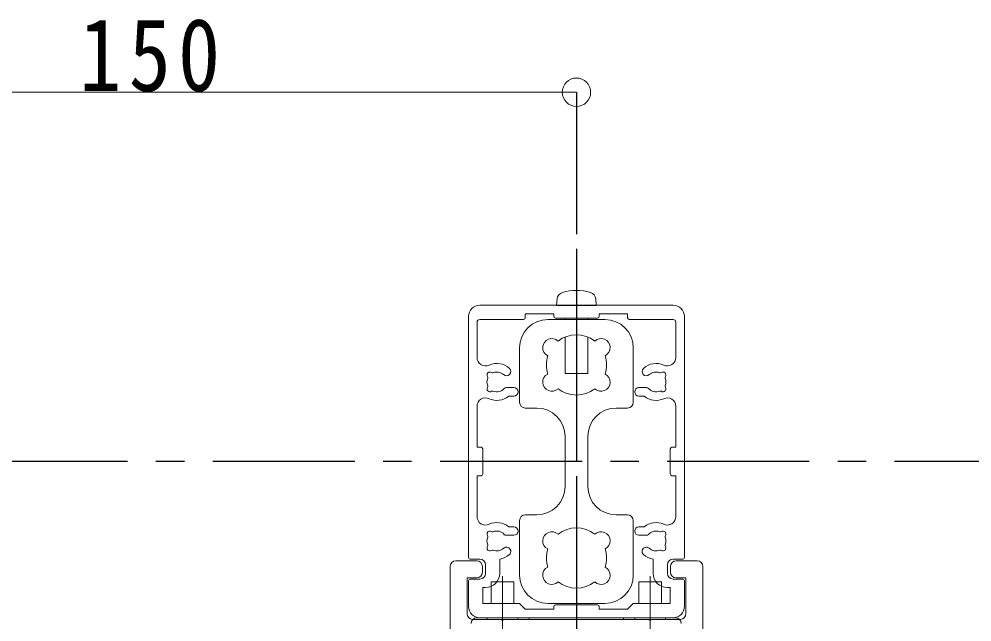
# Model space of a CAD drawing. Units: millimetres at full size, sheet at 1:5; details may follow other scales. Extents: x -1050 to 1050, y -742 to 742.
# Drawn here: x -100.1 to 67.6, y -280 to -173.9 of the extents above; entities that cross this region are included whole.
import ezdxf

# ---------------------------------------------------------------- set-up
doc = ezdxf.new("R2010")
doc.units = ezdxf.units.MM
doc.header["$LTSCALE"] = 5
doc.linetypes.add('CHAIN1', pattern=[8, 5, -1, 1, -1])
doc.layers.add('0-0_通り芯', color=7, linetype='CHAIN1')
for name, color, linetype, lineweight in [('0-3_寸法', 54, 'Continuous', 20), ('0-4_手摺部材', 92, 'Continuous', 20), ('0-A_支柱', 6, 'Continuous', 20), ('0-B_足元', 4, 'Continuous', 20)]:
    doc.layers.add(name, color=color, linetype=linetype, lineweight=lineweight)
doc.styles.add('ＭＳ ゴシック', font='')
doc.styles.get('ＭＳ ゴシック').set_extended_font_data('MS Gothic')

# ---------------------------------------------------------------- blocks, each defined once
blk = doc.blocks.new('dimension_origin')
at = {"color": 0, "linetype": 'Continuous', "lineweight": -2}
blk.add_circle((0, 0), 1.25, dxfattribs=at)

msp = doc.modelspace()

# ---------------------------------------------------------------- linework, layer by layer
at = {"layer": '0-0_通り芯'}
for p, q in [((-1.98, -186.793), (-1.98, -354.61)), ((-1.98, -214.355), (-1.98, -354.61)), ((959.011, -251.793), (-177.305, -251.793))]:
    msp.add_line(p, q, dxfattribs=at)
at = {"layer": '0-0_通り芯', "linetype": 'Continuous'}
msp.add_line((-5.48, -224.293), (1.52, -224.293), dxfattribs=at)
at = {"layer": '0-3_寸法'}
msp.add_line((-151.98, -186.793), (-1.98, -186.793), dxfattribs=at)
at = {"layer": '0-4_手摺部材'}
for p, q in [((-23.23, -269.293), (-19.53, -269.293)), ((19.27, -269.293), (15.57, -269.293)), ((-24.23, -281.793), (-24.23, -270.293)), ((-18.53, -270.293), (-18.53, -271.293)), ((14.57, -270.293), (14.57, -271.293)), ((20.27, -281.793), (20.27, -270.293)), ((-19.53, -272.293), (-21.23, -272.293)), ((-21.23, -272.293), (-21.23, -278.593)), ((-16.98, -272.993), (-12.98, -272.993)), ((-16.98, -276.793), (-16.98, -272.993)), ((-12.98, -272.993), (-12.98, -276.793)), ((9.02, -272.993), (13.02, -272.993)), ((9.02, -276.793), (9.02, -272.993)), ((13.02, -272.993), (13.02, -276.793)), ((15.57, -272.293), (17.27, -272.293)), ((17.27, -272.293), (17.27, -278.593)), ((-20.23, -279.593), (16.27, -279.593)), ((-17.721, -279.293), (-19.521, -279.293)), ((-17.721, -279.293), (-17.721, -279.593)), ((-17.721, -279.593), (-15.221, -279.593)), ((-15.021, -279.793), (-15.221, -279.593)), ((-15.021, -279.793), (-14.821, -279.593)), ((-14.821, -279.593), (-12.321, -279.593)), ((-12.321, -279.293), (-10.321, -279.293)), ((-12.321, -279.593), (-12.321, -279.293)), ((-10.321, -279.293), (-10.321, -279.593)), ((-10.321, -279.593), (6.279, -279.593)), ((6.279, -279.293), (6.279, -279.593)), ((8.279, -279.293), (6.279, -279.293)), ((8.279, -279.593), (8.279, -279.293)), ((10.779, -279.593), (8.279, -279.593)), ((10.979, -279.793), (10.779, -279.593)), ((10.979, -279.793), (11.179, -279.593)), ((13.679, -279.593), (11.179, -279.593)), ((13.679, -279.293), (13.679, -279.593)), ((13.679, -279.293), (15.479, -279.293))]:
    msp.add_line(p, q, dxfattribs=at)
at = {"layer": '0-4_手摺部材', "linetype": 'CHAIN1'}
for p, q in [((-14.98, -271.993), (-14.98, -284.593)), ((11.02, -271.993), (11.02, -284.593))]:
    msp.add_line(p, q, dxfattribs=at)
at = {"layer": '0-4_手摺部材'}
for centre, start, end in [((-23.23, -270.293), 90, 180), ((-19.53, -270.293), 0, 90), ((15.57, -270.293), 90, 180), ((19.27, -270.293), 0, 90), ((-19.53, -271.293), 270, 360), ((15.57, -271.293), 180, 270), ((-20.23, -278.593), 180, 270), ((-19.521, -280.293), 90, 180), ((15.479, -280.293), 0, 90), ((16.27, -278.593), 270, 360)]:
    msp.add_arc(centre, 1, start, end, dxfattribs=at)
at = {"layer": '0-A_支柱'}
for p, q in [((15.02, -224.293), (-18.98, -224.293)), ((-5.382, -223.174), (-5.48, -224.293)), ((1.422, -223.174), (1.52, -224.293)), ((-20.98, -226.293), (-20.98, -268.693)), ((-5.98, -225.793), (-5.98, -226.243)), ((2.02, -225.793), (2.02, -226.243)), ((2.02, -225.793), (7.02, -225.793)), ((7.02, -226.493), (7.02, -225.793)), ((17.02, -268.693), (17.02, -226.293)), ((-19.48, -233.485), (-19.48, -227.293)), ((-11.28, -226.793), (-18.98, -226.793)), ((-5.68, -226.543), (1.72, -226.543)), ((-3.98, -226.543), (-3.98, -226.793)), ((0.02, -226.793), (0.02, -226.543)), ((7.32, -226.793), (15.02, -226.793)), ((15.52, -233.485), (15.52, -227.293)), ((-14.303, -238.793), (-12.98, -238.793)), ((10.343, -238.793), (9.02, -238.793)), ((-13.903, -240.293), (-12.98, -240.293)), ((9.943, -240.293), (9.02, -240.293)), ((-19.48, -249.293), (-19.48, -242.101)), ((15.52, -249.293), (15.52, -242.101)), ((-19.48, -249.293), (-18.78, -249.293)), ((-18.48, -249.593), (-18.48, -253.993)), ((14.52, -249.593), (14.52, -253.993)), ((15.52, -249.293), (14.82, -249.293)), ((-19.48, -254.293), (-18.78, -254.293)), ((-19.48, -261.485), (-19.48, -254.293)), ((15.52, -254.293), (14.82, -254.293)), ((15.52, -261.485), (15.52, -254.293)), ((-13.903, -263.293), (-12.98, -263.293)), ((9.943, -263.293), (9.02, -263.293)), ((-14.303, -264.793), (-12.98, -264.793)), ((10.343, -264.793), (9.02, -264.793)), ((-18.98, -268.993), (-20.68, -268.993)), ((-17.98, -271.493), (-17.98, -269.993)), ((-15.48, -271.493), (-15.48, -269.004)), ((11.52, -271.493), (11.52, -269.004)), ((14.02, -271.493), (14.02, -269.993)), ((15.02, -268.993), (16.72, -268.993)), ((-20.98, -272.793), (-20.98, -277.293)), ((-20.68, -272.493), (-18.98, -272.493)), ((16.72, -272.493), (15.02, -272.493)), ((17.02, -277.293), (17.02, -272.793)), ((-18.48, -273.993), (-17.98, -273.993)), ((-18.48, -276.793), (-18.48, -273.993)), ((14.52, -273.993), (14.02, -273.993)), ((14.52, -276.793), (14.52, -273.993)), ((-18.48, -276.793), (-11.98, -276.793)), ((-10.98, -277.793), (-11.98, -276.793)), ((-10.98, -277.793), (-5.98, -277.793)), ((-5.98, -277.793), (-5.98, -277.343)), ((-5.68, -277.043), (1.72, -277.043)), ((2.02, -277.793), (2.02, -277.343)), ((2.02, -277.793), (7.02, -277.793)), ((7.02, -277.793), (8.02, -276.793)), ((14.52, -276.793), (8.02, -276.793)), ((-18.98, -279.293), (15.02, -279.293))]:
    msp.add_line(p, q, dxfattribs=at)
for points in [[(-10.98, -226.493), (-10.98, -225.793), (-5.98, -225.793)], [(-3.98, -229.885), (-3.98, -236.293), (0.02, -236.293), (0.02, -229.885)]]:
    msp.add_lwpolyline(points, dxfattribs=at)
for centre, radius, start, end in [((-4.087, -223.287), 1.3, 105.88085, 175), ((-1.98, -230.693), 9, 74.11915, 105.88085), ((0.127, -223.287), 1.3, 5, 74.11915), ((-18.98, -226.293), 2, 90, 180), ((15.02, -226.293), 2, 0, 90), ((-5.68, -226.243), 0.3, 180, 270), ((1.72, -226.243), 0.3, 270, 360), ((-18.98, -227.293), 0.5, 90, 180), ((-11.28, -226.493), 0.3, 270, 360), ((7.32, -226.493), 0.3, 180, 270), ((15.02, -227.293), 0.5, 0, 90), ((-17.98, -233.485), 1.5, 180, 294.90106), ((-15.98, -237.793), 3.25, 47.4576, 114.90106), ((12.02, -237.793), 3.25, 65.09894, 132.5424), ((14.02, -233.485), 1.5, 245.09894, 360), ((-17.217, -236.555), 0.5, 55.28656, 214.71344), ((-16.762, -235.898), 0.3, 235.28656, 292.4201), ((-15.98, -237.793), 1.75, 47.4576, 112.4201), ((-14.29, -235.951), 0.75, 227.4576, 47.4576), ((10.33, -235.951), 0.75, 132.5424, 312.5424), ((12.02, -237.793), 1.75, 67.5799, 132.5424), ((12.802, -235.898), 0.3, 247.5799, 304.71344), ((13.257, -236.555), 0.5, 325.28656, 124.71344), ((-15.98, -237.793), 1.75, 157.5799, 202.4201), ((-17.875, -237.011), 0.3, 337.5799, 34.71344), ((13.915, -237.011), 0.3, 145.28656, 202.4201), ((12.02, -237.793), 1.75, 337.5799, 22.4201), ((-17.217, -239.03), 0.5, 145.28656, 304.71344), ((-17.875, -238.575), 0.3, 325.28656, 22.4201), ((-16.762, -239.688), 0.3, 67.5799, 124.71344), ((-15.98, -237.793), 1.75, 247.5799, 318.18969), ((-14.303, -239.293), 0.5, 90, 138.18969), ((-12.98, -239.543), 0.75, 270, 90), ((9.02, -239.543), 0.75, 90, 270), ((10.343, -239.293), 0.5, 41.81031, 90), ((12.02, -237.793), 1.75, 221.81031, 292.4201), ((12.802, -239.688), 0.3, 55.28656, 112.4201), ((13.257, -239.03), 0.5, 235.28656, 34.71344), ((13.915, -238.575), 0.3, 157.5799, 214.71344), ((-17.98, -242.101), 1.5, 65.09894, 180), ((-15.98, -237.793), 3.25, 245.09894, 309.71514), ((12.02, -237.793), 3.25, 230.28486, 294.90106), ((14.02, -242.101), 1.5, 0, 114.90106), ((-18.78, -249.593), 0.3, 0, 90), ((14.82, -249.593), 0.3, 90, 180), ((-18.78, -253.993), 0.3, 270, 360), ((14.82, -253.993), 0.3, 180, 270), ((-17.98, -261.485), 1.5, 180, 294.90106), ((14.02, -261.485), 1.5, 245.09894, 360), ((-15.98, -265.793), 3.25, 50.28486, 114.90106), ((-12.98, -264.043), 0.75, 270, 90), ((9.02, -264.043), 0.75, 90, 270), ((12.02, -265.793), 3.25, 65.09894, 129.71514), ((-17.217, -264.555), 0.5, 55.28656, 214.71344), ((-17.875, -265.011), 0.3, 337.5799, 34.71344), ((-16.762, -263.898), 0.3, 235.28656, 292.4201), ((-15.98, -265.793), 1.75, 41.81031, 112.4201), ((-14.303, -264.293), 0.5, 221.81031, 270), ((10.343, -264.293), 0.5, 270, 318.18969), ((12.02, -265.793), 1.75, 67.5799, 138.18969), ((12.802, -263.898), 0.3, 247.5799, 304.71344), ((13.257, -264.555), 0.5, 325.28656, 124.71344), ((13.915, -265.011), 0.3, 145.28656, 202.4201), ((-15.98, -265.793), 1.75, 157.5799, 202.4201), ((-17.875, -266.575), 0.3, 325.28656, 22.4201), ((13.915, -266.575), 0.3, 157.5799, 214.71344), ((12.02, -265.793), 1.75, 337.5799, 22.4201), ((-17.217, -267.03), 0.5, 145.28656, 304.71344), ((-16.762, -267.688), 0.3, 67.5799, 124.71344), ((-15.98, -265.793), 1.75, 247.5799, 312.5424), ((-15.98, -265.793), 3.25, 278.84988, 312.5424), ((-14.29, -267.635), 0.75, 312.5424, 132.5424), ((10.33, -267.635), 0.75, 47.4576, 227.4576), ((12.02, -265.793), 3.25, 227.4576, 261.15012), ((12.02, -265.793), 1.75, 227.4576, 292.4201), ((12.802, -267.688), 0.3, 55.28656, 112.4201), ((13.257, -267.03), 0.5, 235.28656, 34.71344), ((-20.68, -268.693), 0.3, 180, 270), ((-18.98, -269.993), 1, 0, 90), ((15.02, -269.993), 1, 90, 180), ((16.72, -268.693), 0.3, 270, 360), ((-18.98, -271.493), 1, 270, 360), ((-17.98, -271.493), 2.5, 270, 360), ((14.02, -271.493), 2.5, 180, 270), ((15.02, -271.493), 1, 180, 270), ((-20.68, -272.793), 0.3, 90, 180), ((16.72, -272.793), 0.3, 0, 90), ((-18.98, -277.293), 2, 180, 270), ((-5.68, -277.343), 0.3, 90, 180), ((1.72, -277.343), 0.3, 0, 90), ((15.02, -277.293), 2, 270, 360)]:
    msp.add_arc(centre, radius, start, end, dxfattribs=at)
at = {"layer": '0-B_足元'}
for p, q in [((-6.98, -226.793), (3.02, -226.793)), ((-11.98, -241.393), (-11.98, -231.793)), ((8.02, -241.393), (8.02, -231.793)), ((-8.98, -242.393), (-10.98, -242.393)), ((5.02, -242.393), (7.02, -242.393)), ((-3.98, -247.393), (-3.98, -256.193)), ((0.02, -247.393), (0.02, -256.193)), ((-8.98, -261.193), (-10.98, -261.193)), ((5.02, -261.193), (7.02, -261.193)), ((-11.98, -262.193), (-11.98, -271.793)), ((8.02, -262.193), (8.02, -271.793)), ((-6.98, -276.793), (3.02, -276.793))]:
    msp.add_line(p, q, dxfattribs=at)
for centre, radius, start, end in [((-6.98, -231.793), 5, 90, 180), ((3.02, -231.793), 5, 0, 90), ((-1.98, -234.793), 5.3, 52.3632, 127.6368), ((-6.321, -231.753), 1.6, 46.3184, 243.6816), ((2.362, -231.753), 1.6, 296.3184, 133.6816), ((-1.98, -234.793), 5.3, 162.3632, 197.6368), ((-1.98, -234.793), 5.3, 342.3632, 17.6368), ((-6.321, -237.833), 1.6, 116.3184, 313.6816), ((2.362, -237.833), 1.6, 226.3184, 63.6816), ((-1.98, -234.793), 5.3, 232.36321, 307.63679), ((-10.98, -241.393), 1, 180, 270), ((7.02, -241.393), 1, 270, 360), ((-8.98, -247.393), 5, 0, 90), ((5.02, -247.393), 5, 90, 180), ((-8.98, -256.193), 5, 270, 360), ((5.02, -256.193), 5, 180, 270), ((-10.98, -262.193), 1, 90, 180), ((7.02, -262.193), 1, 0, 90), ((-6.321, -265.753), 1.6, 46.3184, 243.6816), ((-1.98, -268.793), 5.3, 52.36321, 127.63679), ((2.362, -265.753), 1.6, 296.3184, 133.6816), ((-1.98, -268.793), 5.3, 162.3632, 197.6368), ((-1.98, -268.793), 5.3, 342.3632, 17.6368), ((-6.321, -271.833), 1.6, 116.3184, 313.6816), ((2.362, -271.833), 1.6, 226.3184, 63.6816), ((-6.98, -271.793), 5, 180, 270), ((-1.98, -268.793), 5.3, 232.3632, 307.6368), ((3.02, -271.793), 5, 270, 360)]:
    msp.add_arc(centre, radius, start, end, dxfattribs=at)

# ---------------------------------------------------------------- block references
at = {"layer": '0-3_寸法', "xscale": 2, "yscale": 2}
msp.add_blockref('dimension_origin', (-1.98, -186.793), dxfattribs=at)

# ---------------------------------------------------------------- texts
at = {"layer": '0-3_寸法', "insert": (-89.48, -186.793), "char_height": 12.83, "attachment_point": 7, "style": 'ＭＳ ゴシック'}
msp.add_mtext('\\T1.17;\\W0.85;150', dxfattribs=at)

doc.saveas('drawing.dxf')
